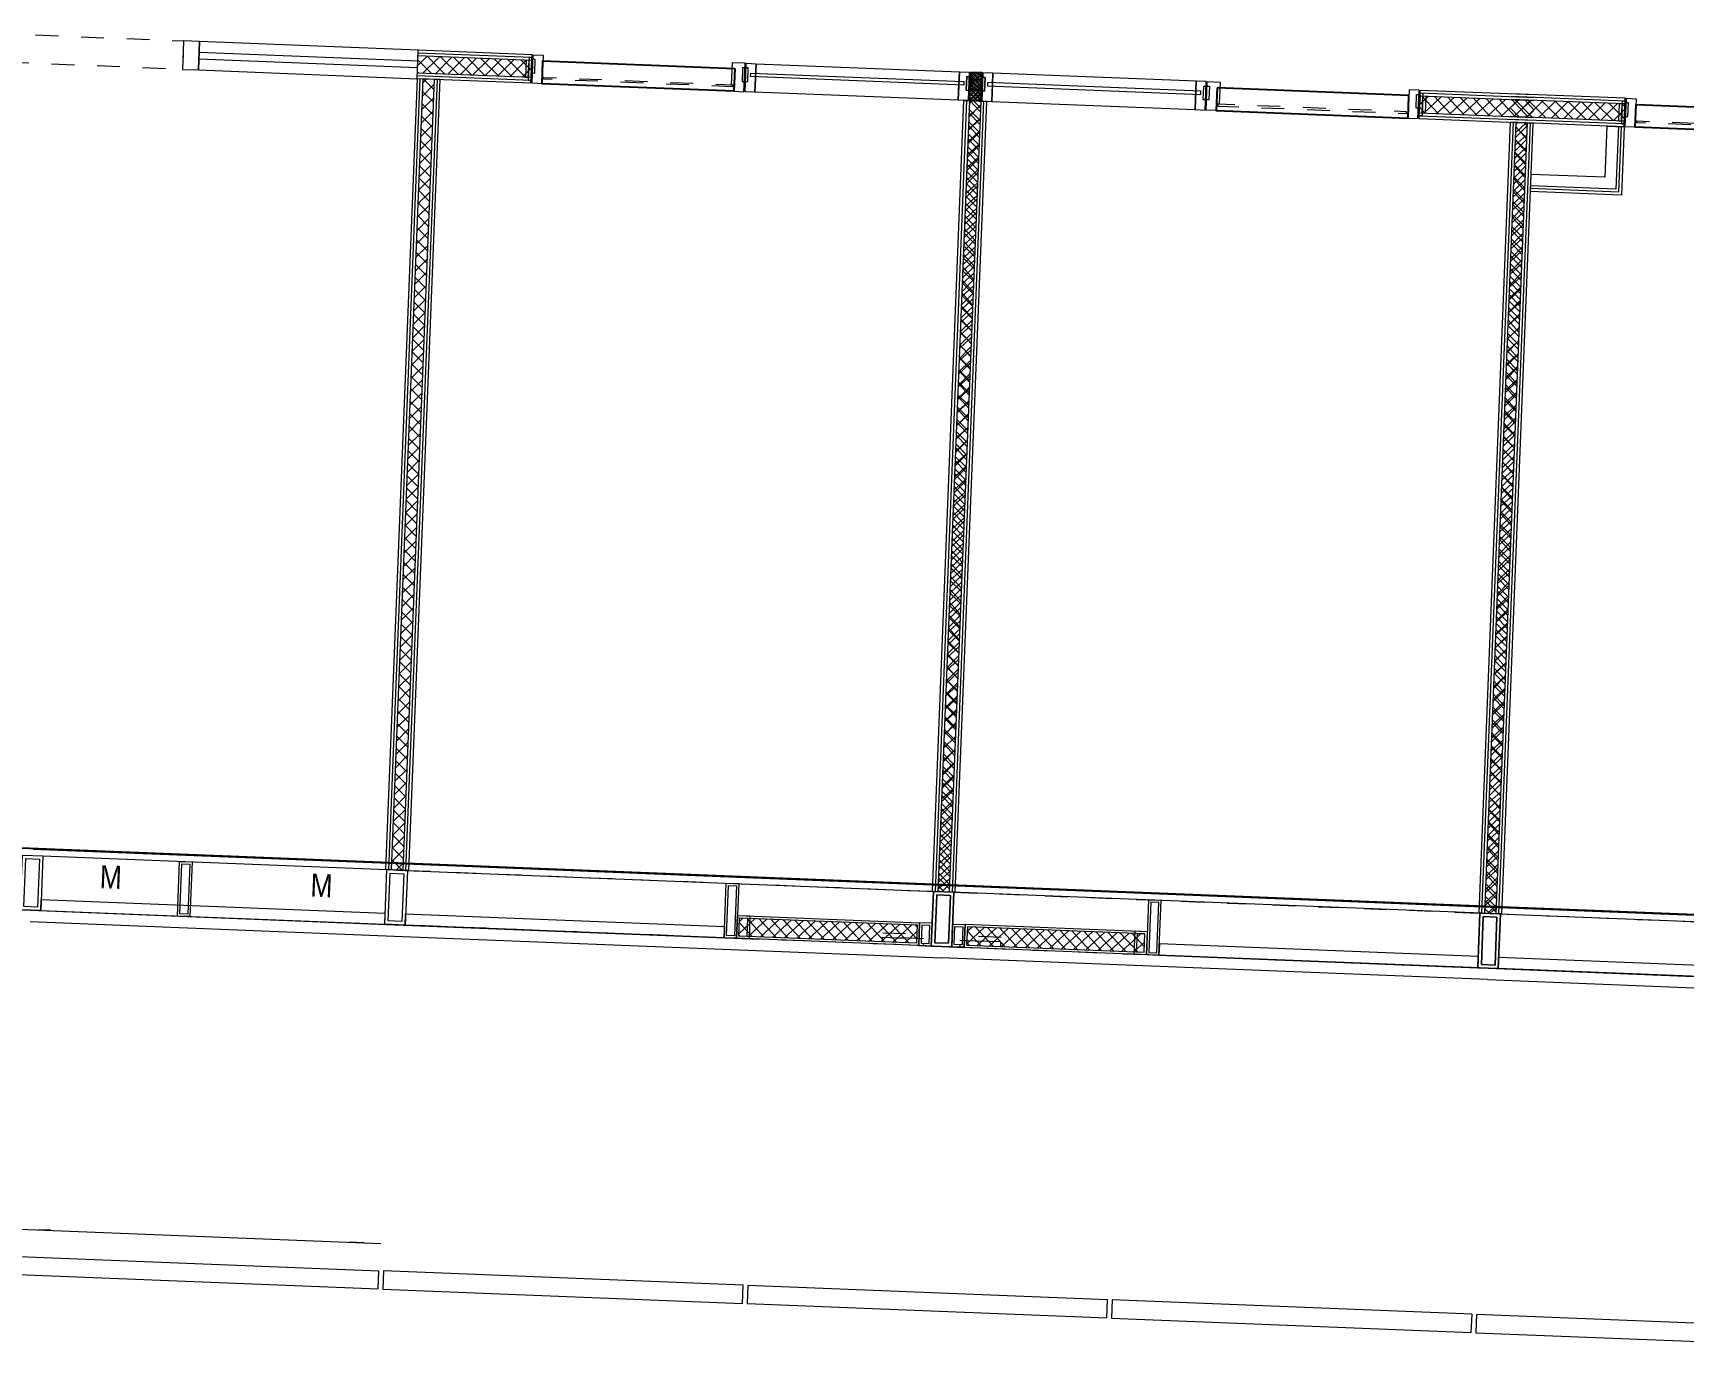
# Model space of a CAD drawing. Header units: metres. Extents: x 66528 to 66676, y 35171 to 35248.
# Drawn here: x 66616.22 to 66623.46, y 35198.4 to 35204.17 of the extents above; entities that cross this region are included whole.
import ezdxf

# ---------------------------------------------------------------- set-up
doc = ezdxf.new("R2010")
doc.units = ezdxf.units.M
doc.header["$LTSCALE"] = 0.00254
for name, pattern in [('Ohne Titel-20', [0.39368, 0.1388888888888889, -0.2547911111111111]), ('Ohne Titel-22', [0.78736, 0.39368, -0.39368]), ('Ohne Titel-23', [0.19685039370078738, 0.1377952755905512, -0.0590551181102362])]:
    doc.linetypes.add(name, pattern=pattern)
for name, color, linetype, lineweight in [('AUSBAU - Darstellungen - Fassade', 7, 'Continuous', 13), ('AUSBAU - Darstellungen - Trockenbau', 7, 'Continuous', 13), ('AUSBAU - Darstellungen - Wände - Mauerwerk', 7, 'Continuous', 25), ('AUSBAU - Objekte - Türen', 7, 'Continuous', 13), ('ROHBAU - Darstellungen - Decken', 150, 'Continuous', 25)]:
    doc.layers.add(name, color=color, linetype=linetype, lineweight=lineweight)
doc.styles.add('Arial Narrow', font='ARIALN.TTF')
pattern_1 = [(-45, (-34821.134290238, 66593.29968317233), (-0.0282842712474619, -0.0282842712474619), []), (-135, (-34821.28396117334, 66593.15001223699), (-0.0284226963337624, 0.0281451653595912), [])]
pattern_2 = [(45, (-66593.29968317233, -34821.13429023799), (0.0282842712474619, -0.0282842712474619), []), (-45.00000000000001, (-66593.15001223699, -34821.28396117334), (-0.0281451653595912, -0.0284226963337624), [])]

# ---------------------------------------------------------------- blocks, each defined once
blk = doc.blocks.new('Gruppe-88-1')
at = {"layer": 'AUSBAU - Objekte - Türen', "flags": 128}
for points in [[(66616.00863139919, 35204.16970580092), (66616.00366030367, 35204.04480468719), (66616.07360492734, 35204.04202087368), (66616.07857602289, 35204.16692198742)], [(66616.87794315073, 35204.13510697596), (66616.87297205516, 35204.01020586223), (66616.94291667886, 35204.00742204873), (66616.94788777438, 35204.13232316245)]]:
    blk.add_lwpolyline(points, close=True, dxfattribs=at)
at = {"layer": 'AUSBAU - Objekte - Türen', "color": 253, "linetype": 'Ohne Titel-22', "flags": 128}
blk.add_lwpolyline([(66616.87794315073, 35204.13510697596), (66616.87297205516, 35204.01020586221), (66616.07360492734, 35204.04202087368), (66616.07857602289, 35204.16692198742)], close=True, dxfattribs=at)
blk = doc.blocks.new('Fassade_BTS_1.60m_Balkon (2D)')
at = {"layer": 'AUSBAU - Darstellungen - Fassade', "linetype": 'Ohne Titel-22'}
blk.add_line((-0.755, 0), (0.755, 0), dxfattribs=at)
at = {"layer": 'AUSBAU - Darstellungen - Fassade', "lineweight": 5, "flags": 128}
blk.add_lwpolyline([(-0.7900004933997989, -1.760003731712698), (-0.7900004933997989, -1.840003731712698), (0.7899995066002012, -1.840003731712698), (0.7899995066002012, -1.760003731712698)], close=True, dxfattribs=at)
blk = doc.blocks.new('Pfosten ab 1.OG (2D)')
at = {"layer": 'AUSBAU - Darstellungen - Fassade', "flags": 128}
for points in [[(-0.045, 0.1199999999997676), (0.045, 0.1199999999997676), (0.045, -0.1199999999997676), (-0.045, -0.1199999999997676)], [(-0.03, 0.1049999999997676), (0.03, 0.1049999999997676), (0.03, -0.1049999999997676), (-0.03, -0.1049999999997676)]]:
    blk.add_lwpolyline(points, close=True, dxfattribs=at)
blk = doc.blocks.new('Fassade_BTS_2.40m_Flügel 0.8m (2D)')
at = {"layer": 'AUSBAU - Darstellungen - Fassade', "linetype": 'Continuous', "lineweight": 5}
h = blk.add_hatch(dxfattribs=at)
h.set_pattern_fill('DÄMMUNG GRAU', color=251, style=0, pattern_type=2)
h.set_pattern_definition([(45, (0, 0), (0.0264583333333318, -0.0264583333333364), []), (-45, (0.0748354676755763, -0.0748354676755763), (-0.0263285232311339, -0.0265881434355389), [])])
h.paths.add_polyline_path([(1.509999999999999, 0.09), (2.29, 0.09), (2.29, 0.01), (1.509999999999999, 0.01)])
at = {"layer": 'AUSBAU - Darstellungen - Fassade', "linetype": 'Continuous'}
for p, q in [((0, 0.24), (2.399999999999999, 0.24)), ((2.299999999999999, 0), (2.299999999999999, 0.1)), ((2.299999999999999, 0), (2.299999999999999, 0.1)), ((0, -0.05), (2.399999999999999, -0.05))]:
    blk.add_line(p, q, dxfattribs=at)
at = {"layer": 'AUSBAU - Darstellungen - Fassade'}
blk.add_line((0, 0), (1.6, 0), dxfattribs=at)
blk.add_line((0, 0), (1.6, 0), dxfattribs=at)
at = {"layer": 'AUSBAU - Darstellungen - Fassade', "flags": 128}
for points in [[(1.445, 0.24), (1.5, 0.24), (1.5, 0), (1.445, 0)], [(1.455, 0.23), (1.49, 0.23), (1.49, 0.01), (1.455, 0.01)], [(1.5, 0.1), (2.299999999999999, 0.1), (2.299999999999999, 0), (1.5, 0)], [(1.5, 0.1), (1.554999999999999, 0.1), (1.554999999999999, 0), (1.5, 0)], [(1.509999999999999, 0.09), (2.29, 0.09), (2.29, 0.01), (1.509999999999999, 0.01)], [(1.509999999999999, 0.09), (1.544999999999999, 0.09), (1.544999999999999, 0.01), (1.509999999999999, 0.01)], [(2.354999999999999, 0.1), (2.299999999999999, 0.1), (2.299999999999999, 0), (2.354999999999999, 0)], [(2.345, 0.09), (2.31, 0.09), (2.31, 0.01), (2.345, 0.01)], [(0.045, 0.05), (1.445, 0.05), (1.445, 0), (0.045, 0)]]:
    blk.add_lwpolyline(points, close=True, dxfattribs=at)
at = {"layer": 'AUSBAU - Darstellungen - Fassade', "color": 254, "linetype": 'Ohne Titel-23', "flags": 128}
for points in [[(2.140000018209219, 0.0499952763542533), (2.320000018209218, 0.0499952763542533), (2.320000018209218, 0.0299952763542533), (2.140000018209219, 0.0299952763542533)], [(2.140000018209219, 0.0299952763542533), (2.320000018209218, 0.0299952763542533), (2.320000018209218, -7.0065259933e-06), (2.140000018209219, -7.0065259933e-06)]]:
    blk.add_lwpolyline(points, close=True, dxfattribs=at)
at = {"layer": 'AUSBAU - Darstellungen - Fassade', "color": 7}
for p in [(0, 0.12), (2.399999999999999, 0.12)]:
    blk.add_blockref('Pfosten ab 1.OG (2D)', p, dxfattribs=at)
blk = doc.blocks.new('Fassade_BTS_1.60m (2D)')
at = {"layer": 'AUSBAU - Darstellungen - Fassade', "linetype": 'Continuous'}
for p, q in [((0.045, 0.24), (1.554999999999999, 0.24)), ((0, -0.05), (1.6, -0.0499999999997676))]:
    blk.add_line(p, q, dxfattribs=at)
at = {"layer": 'AUSBAU - Darstellungen - Fassade'}
for p, q in [((0, 0), (1.6, 0)), ((0.045, 0.0490000000002324), (1.554999999999999, 0.0490000000002324)), ((0.045, 2.324e-13), (0.045, 0.0490000000002324)), ((0.045, 0.049), (1.554999999999999, 0.049)), ((0.045, 2.324e-13), (1.554999999999999, 2.324e-13)), ((1.554999999999999, 2.324e-13), (1.554999999999999, 0.0490000000002324)), ((0.0099995065999683, -1.520003731711571), (1.589999506599968, -1.520003731711571)), ((0.0099995065999683, -1.600003731711571), (0.0099995065999683, -1.520003731711571)), ((1.589999506599968, -1.600003731711571), (1.589999506599968, -1.520003731711571)), ((0.0099995065999683, -1.600003731711571), (1.589999506599968, -1.600003731711571))]:
    blk.add_line(p, q, dxfattribs=at)
at = {"layer": 'AUSBAU - Darstellungen - Fassade', "lineweight": 18}
blk.add_line((0.0064998854059727, -1.400003822710991), (1.593499856462559, -1.400003822711062), dxfattribs=at)
at = {"layer": 'AUSBAU - Darstellungen - Fassade', "lineweight": 5}
for p, q in [((0.1449999810515437, -1.400003822710998), (0.0903844499279512, -1.400003822847029)), ((1.520000058872392, -1.400003822710998), (1.455000059075769, -1.400003822711056))]:
    blk.add_line(p, q, dxfattribs=at)
at = {"layer": 'AUSBAU - Darstellungen - Fassade', "color": 7}
for p in [(0, 0.12), (1.6, 0.12)]:
    blk.add_blockref('Pfosten ab 1.OG (2D)', p, dxfattribs=at)
blk = doc.blocks.new('Aussparung_1.60m')
at = {"layer": 'ROHBAU - Darstellungen - Decken', "linetype": 'Continuous'}
blk.add_line((0, 0.2699999999997677), (1.6, 0.2699999999997677), dxfattribs=at)
blk = doc.blocks.new('Glastür - Einzelbüro-2')
at = {"layer": 'AUSBAU - Objekte - Türen', "flags": 128}
for points in [[(0, 0), (0, 0.125), (0.0436999999999826, 0.125), (0.0436999999999826, 0.0519999999999709), (0.0436999999999826, 0)], [(0.9300000000000292, 0.125), (0.8736000000000641, 0.125), (0.8736000000000494, 0.0280000000000582), (0.8863000000000321, 0.0280000000000582), (0.8863000000000466, 5.82e-14), (0.9300000000000292, 5.82e-14)]]:
    blk.add_lwpolyline(points, close=True, dxfattribs=at)
at = {"layer": 'AUSBAU - Objekte - Türen', "color": 255, "linetype": 'Continuous', "lineweight": 25, "flags": 128}
blk.add_lwpolyline([(0.8863000000000466, 0.1000000000000582), (0.8863000000000466, 5.82e-14), (0.0436999999999826, 0), (0.0436999999999826, 0.1)], close=True, dxfattribs=at)
at = {"layer": 'AUSBAU - Objekte - Türen', "linetype": 'Ohne Titel-20', "flags": 128}
blk.add_lwpolyline([(0.8799500000000406, 0.0280000000000582), (0.8799500000000406, 0.0200000000000582), (0.0507760475123068, 0.02), (0.0507760475123068, 0.028)], close=True, dxfattribs=at)
blk = doc.blocks.new('QHohlprofil DIN59410')
at = {"layer": 'AUSBAU - Objekte - Türen', "flags": 128}
for points in [[(-0.025, 0.02, -0.4142135623730951), (-0.02, 0.025), (0.02, 0.025, -0.4142135623730951), (0.025, 0.02), (0.025, -0.02, -0.4142135623730951), (0.02, -0.025), (-0.02, -0.025, -0.4142135623730951), (-0.025, -0.02)], [(-0.021, 0.018, -0.4142135623730951), (-0.018, 0.021), (0.018, 0.021, -0.4142135623730951), (0.021, 0.018), (0.021, -0.018, -0.4142135623730951), (0.018, -0.021), (-0.018, -0.021, -0.4142135623730951), (-0.021, -0.018)]]:
    blk.add_lwpolyline(points, format="xyb", close=True, dxfattribs=at)

msp = doc.modelspace()

# ---------------------------------------------------------------- hatches: boundary and pattern name
at = {"layer": 'AUSBAU - Darstellungen - Wände - Mauerwerk', "linetype": 'Continuous', "lineweight": 5}
h = msp.add_hatch(dxfattribs=at)
h.set_pattern_fill('MF_IN WAND', color=253, style=0, pattern_type=2)
h.set_pattern_definition(pattern_2)
h.paths.add_polyline_path([(66618.40573846933, 35204.04928054755), (66618.402755812, 35203.97433987932), (66617.90315135711, 35203.99422426149), (66617.90613401444, 35204.06916492972)])
h = msp.add_hatch(dxfattribs=at)
h.set_pattern_fill('MF_IN WAND', color=253, angle=-90, style=0, pattern_type=2)
h.set_pattern_definition(pattern_1)
h.paths.add_polyline_path([(66617.92713736075, 35203.96824981963), (66617.97709780624, 35203.96626138141), (66617.83900077213, 35200.4965084422), (66617.78904032664, 35200.49849688042)])
h = msp.add_hatch(dxfattribs=at)
h.set_pattern_fill('MF_IN WAND', color=253, angle=-90.00000000000004, style=0, pattern_type=2)
h.set_pattern_definition([(-45.00000000000002, (-34821.13429023796, 66593.29968317236), (-0.0282842712474619, -0.0282842712474619), []), (-135, (-34821.28396117331, 66593.150012237), (-0.0284226963337624, 0.0281451653595912), [])])
h.paths.add_polyline_path([(66620.32523874422, 35203.87280478526), (66620.37519918972, 35203.87081634704), (66620.2371021556, 35200.40106340783), (66620.18714171012, 35200.40305184604)])
h = msp.add_hatch(dxfattribs=at)
h.set_pattern_fill('MF_IN WAND', color=253, angle=-92.27918339707217, style=0, pattern_type=2)
h.set_pattern_definition([(312.7208166029279, (34474.95812872682, 103125.8239078441), (-0.02938672635438338, -0.02713706531982759), []), (222.7208166029279, (34474.80262396653, 103125.6803075401), (-0.02728091296866677, 0.02925323550645351), [])])
h.paths.add_polyline_path([(66620.37519918972, 35203.87081634704), (66620.32523874422, 35203.87280478526), (66620.18714171012, 35200.40305184604), (66620.2371021556, 35200.40106340783)])
h = msp.add_hatch(dxfattribs=at)
h.set_pattern_fill('MF_IN WAND', color=253, angle=-2.279183397072126, style=0, pattern_type=2)
h.set_pattern_definition([(42.72081660292788, (-1305.199338507504, 3055.157658822318), (0.02713706531982759, -0.02938672635438338), []), (312.7208166029279, (-1305.055738203519, 3055.002154062022), (-0.02925323550645351, -0.02728091296866677), [])])
h.paths.add_polyline_path([(66622.30265321747, 35203.8941823667), (66622.29967056015, 35203.81924169846), (66622.79927501504, 35203.7993573163), (66622.80225767236, 35203.87429798453)])
h = msp.add_hatch(dxfattribs=at)
h.set_pattern_fill('MF_IN WAND', color=253, style=0, pattern_type=2)
h.set_pattern_definition(pattern_2)
h.paths.add_polyline_path([(66623.20194123627, 35203.8583904788), (66623.19895857894, 35203.78344981057), (66622.69935412405, 35203.80333419273), (66622.70233678138, 35203.87827486096)])
h = msp.add_hatch(dxfattribs=at)
h.set_pattern_fill('MF_IN WAND', color=253, angle=-90, style=0, pattern_type=2)
h.set_pattern_definition(pattern_1)
h.paths.add_polyline_path([(66622.72334012769, 35203.77735975088), (66622.77330057319, 35203.77537131266), (66622.63520353907, 35200.30561837344), (66622.58524309358, 35200.30760681166)])
h = msp.add_hatch(dxfattribs=at)
h.set_pattern_fill('MF_IN WAND', color=253, angle=-92.27918339707213, style=0, pattern_type=2)
h.set_pattern_definition([(312.7208166029279, (34474.95812872678, 103125.823907844), (-0.02938672635438338, -0.02713706531982759), []), (222.7208166029279, (34474.80262396649, 103125.6803075401), (-0.02728091296866677, 0.02925323550645351), [])])
h.paths.add_polyline_path([(66622.77330057319, 35203.77537131267), (66622.72334012769, 35203.77735975089), (66622.58524309359, 35200.30760681167), (66622.63520353907, 35200.30561837345)])
at = {"layer": 'AUSBAU - Objekte - Türen', "linetype": 'Continuous', "lineweight": 5}
h = msp.add_hatch(dxfattribs=at)
h.set_pattern_fill('DÄMMUNG GRAU-2', color=8, style=0, pattern_type=2)
h.set_pattern_definition([(45, (0, 0), (0.009921875, -0.0088194444454712), [])])
h.paths.add_polyline_path([(66620.32928899603, 35203.92424007149), (66620.32728817515, 35203.92431970467), (66620.32523786987, 35203.87280482006), (66620.37519831536, 35203.87081638184), (66620.37724862064, 35203.92233126645), (66620.37525020282, 35203.92241080398), (66620.37809145555, 35203.99379861527), (66620.33213024876, 35203.99562788279)])
h = msp.add_hatch(dxfattribs=at)
h.set_pattern_fill('DÄMMUNG GRAU-2-1', color=251, style=0, pattern_type=2)
h.set_pattern_definition([(-45, (0.0353553390593274, -0.0353553390593274), (-0.0088970057229139, -0.0109467442724659), [])])
h.paths.add_polyline_path([(66620.32928899603, 35203.92424007149), (66620.32728817515, 35203.92431970467), (66620.32523786987, 35203.87280482006), (66620.37519831536, 35203.87081638184), (66620.37724862064, 35203.92233126645), (66620.37525020282, 35203.92241080398), (66620.37809145555, 35203.99379861527), (66620.33213024876, 35203.99562788279)])
h = msp.add_hatch(dxfattribs=at)
h.set_pattern_fill('DÄMMUNG GRAU-2', color=8, angle=-2.279183397072126, style=0, pattern_type=2)
h.set_pattern_definition([(42.72081660292788, (66620.2125196205, 35200.41204971603), (0.009563287494117443, -0.009207048177740505), [])])
h.paths.add_polyline_path([(66620.37524954847, 35203.92241083002), (66620.37725036935, 35203.92233119685), (66620.37520006407, 35203.87081631224), (66620.32523961859, 35203.87280475046), (66620.32728992387, 35203.92431963507), (66620.32928834169, 35203.92424009754), (66620.3321295944, 35203.99562790884), (66620.3780908012, 35203.99379864132)])
h = msp.add_hatch(dxfattribs=at)
h.set_pattern_fill('DÄMMUNG GRAU-2-1', color=251, angle=-2.279183397072126, style=0, pattern_type=2)
h.set_pattern_definition([(312.7208166029279, (66620.24644095215, 35200.37531630809), (-0.009325305881773398, -0.0105842614863622), [])])
h.paths.add_polyline_path([(66620.37524954847, 35203.92241083002), (66620.37725036935, 35203.92233119685), (66620.37520006407, 35203.87081631224), (66620.32523961859, 35203.87280475046), (66620.32728992387, 35203.92431963507), (66620.32928834169, 35203.92424009754), (66620.3321295944, 35203.99562790884), (66620.3780908012, 35203.99379864132)])

# ---------------------------------------------------------------- linework, layer by layer
at = {"layer": 'AUSBAU - Darstellungen - Fassade'}
msp.add_line((66615.9566577044, 35200.33127384416), (66617.80447742551, 35200.25772718526), dxfattribs=at)
at = {"layer": 'AUSBAU - Darstellungen - Fassade', "flags": 128}
for points in [[(66616.86027841175, 35200.53551917774), (66616.91523489733, 35200.53333178384), (66616.90568990586, 35200.29352166493), (66616.85073342027, 35200.29570905882)], [(66616.86987279207, 35200.52512938147), (66616.90484510107, 35200.52373740354), (66616.89609552555, 35200.3039114612), (66616.86112321653, 35200.30530343913)]]:
    msp.add_lwpolyline(points, close=True, dxfattribs=at)
at = {"layer": 'AUSBAU - Darstellungen - Trockenbau', "color": 7, "linetype": 'Continuous', "lineweight": 13}
for p, q in [((66623.12302369159, 35203.76145224517), (66623.11407571963, 35203.53663024047)), ((66623.12302369159, 35203.76145224517), (66623.19796435982, 35203.75846958784)), ((66623.19796435982, 35203.75846958784), (66623.18603373054, 35203.45870691491)), ((66622.78933282394, 35203.54955508884), (66622.78635016661, 35203.47461442062)), ((66623.11407571963, 35203.53663024047), (66622.78933282394, 35203.54955508884)), ((66623.18603373054, 35203.45870691491), (66622.78635016661, 35203.47461442062))]:
    msp.add_line(p, q, dxfattribs=at)
at = {"layer": 'AUSBAU - Darstellungen - Trockenbau', "color": 7, "linetype": 'Continuous', "lineweight": 5}
for p, q in [((66623.17298413707, 35203.75946380693), (66623.1620477269, 35203.48468135676)), ((66623.17298413707, 35203.75946380693), (66623.1620477269, 35203.48468135676)), ((66623.18547424844, 35203.75896669739), (66623.17404072871, 35203.47169413583)), ((66623.18547424844, 35203.75896669739), (66623.17404072871, 35203.47169413583)), ((66623.17404072871, 35203.47169413584), (66622.78684727619, 35203.48710453199)), ((66623.17404072871, 35203.47169413584), (66622.78684727619, 35203.48710453199)), ((66623.1620477269, 35203.48468135676), (66622.78734438574, 35203.49959464336)), ((66623.1620477269, 35203.48468135676), (66622.78734438574, 35203.49959464336))]:
    msp.add_line(p, q, dxfattribs=at)
at = {"layer": 'AUSBAU - Darstellungen - Wände - Mauerwerk', "color": 7, "linetype": 'Continuous', "lineweight": 5}
for p, q in [((66618.40623557888, 35204.06177065893), (66617.90663112399, 35204.08165504109)), ((66618.40623557888, 35204.06177065893), (66617.90663112399, 35204.08165504109)), ((66618.40573846933, 35204.04928054755), (66617.90613401444, 35204.06916492972)), ((66618.40573846933, 35204.04928054755), (66617.90613401444, 35204.06916492972)), ((66617.91464724937, 35203.96874692919), (66617.77655021528, 35200.49899398998)), ((66617.91464724937, 35203.96874692919), (66617.77655021528, 35200.49899398998)), ((66617.92713736075, 35203.96824981963), (66617.78904032664, 35200.49849688042)), ((66617.92713736075, 35203.96824981963), (66617.78904032664, 35200.49849688042)), ((66617.97709780624, 35203.96626138141), (66617.83900077213, 35200.4965084422)), ((66617.97709780624, 35203.96626138141), (66617.83900077213, 35200.4965084422)), ((66617.98958791762, 35203.96576427187), (66617.8514908835, 35200.49601133265)), ((66617.98958791762, 35203.96576427187), (66617.8514908835, 35200.49601133265)), ((66618.40225870245, 35203.96184976795), (66617.90265424756, 35203.98173415011)), ((66618.40225870245, 35203.96184976795), (66617.90265424756, 35203.98173415011)), ((66618.402755812, 35203.97433987932), (66617.90315135711, 35203.99422426149)), ((66618.402755812, 35203.97433987932), (66617.90315135711, 35203.99422426149)), ((66620.31274863284, 35203.87330189481), (66620.17465159875, 35200.4035489556)), ((66620.31274863284, 35203.87330189481), (66620.17465159875, 35200.4035489556)), ((66620.31274863284, 35203.87330189481), (66620.17465159875, 35200.4035489556)), ((66620.31274863284, 35203.87330189481), (66620.17465159875, 35200.4035489556)), ((66620.32523874422, 35203.87280478526), (66620.18714171012, 35200.40305184604)), ((66620.32523874422, 35203.87280478526), (66620.18714171012, 35200.40305184604)), ((66620.32523874422, 35203.87280478526), (66620.18714171012, 35200.40305184604)), ((66620.32523874422, 35203.87280478526), (66620.18714171012, 35200.40305184604)), ((66620.37519918972, 35203.87081634704), (66620.2371021556, 35200.40106340783)), ((66620.37519918972, 35203.87081634704), (66620.2371021556, 35200.40106340783)), ((66620.37519918972, 35203.87081634704), (66620.2371021556, 35200.40106340783)), ((66620.37519918972, 35203.87081634704), (66620.2371021556, 35200.40106340783)), ((66620.38768930109, 35203.87031923748), (66620.24959226698, 35200.40056629827)), ((66620.38768930109, 35203.87031923748), (66620.24959226698, 35200.40056629827)), ((66620.38768930109, 35203.87031923748), (66620.24959226698, 35200.40056629827)), ((66620.38768930109, 35203.87031923748), (66620.24959226698, 35200.40056629827)), ((66622.30265321747, 35203.8941823667), (66622.80225767236, 35203.87429798453)), ((66622.30265321747, 35203.8941823667), (66622.80225767236, 35203.87429798453)), ((66622.30315032703, 35203.90667247807), (66622.80275478192, 35203.88678809591)), ((66622.30315032703, 35203.90667247807), (66622.80275478192, 35203.88678809591)), ((66623.20194123627, 35203.8583904788), (66622.70233678138, 35203.87827486096)), ((66623.20194123627, 35203.8583904788), (66622.70233678138, 35203.87827486096)), ((66623.20243834582, 35203.87088059017), (66622.70283389093, 35203.89076497233)), ((66623.20243834582, 35203.87088059017), (66622.70283389093, 35203.89076497233)), ((66622.29917345059, 35203.80675158709), (66622.79877790548, 35203.78686720493)), ((66622.29917345059, 35203.80675158709), (66622.79877790548, 35203.78686720493)), ((66622.29967056015, 35203.81924169846), (66622.79927501504, 35203.7993573163)), ((66622.29967056015, 35203.81924169846), (66622.79927501504, 35203.7993573163)), ((66623.19895857894, 35203.78344981057), (66622.69935412405, 35203.80333419273)), ((66623.19895857894, 35203.78344981057), (66622.69935412405, 35203.80333419273)), ((66622.71085001632, 35203.77785686043), (66622.57275298222, 35200.30810392122)), ((66622.71085001632, 35203.77785686043), (66622.57275298222, 35200.30810392122)), ((66622.71085001633, 35203.77785686044), (66622.57275298222, 35200.30810392123)), ((66622.71085001633, 35203.77785686044), (66622.57275298222, 35200.30810392123)), ((66622.72334012769, 35203.77735975088), (66622.58524309358, 35200.30760681166)), ((66622.72334012769, 35203.77735975088), (66622.58524309358, 35200.30760681166)), ((66622.72334012769, 35203.77735975089), (66622.58524309359, 35200.30760681167)), ((66622.72334012769, 35203.77735975089), (66622.58524309359, 35200.30760681167)), ((66622.77330057319, 35203.77537131266), (66622.63520353907, 35200.30561837344)), ((66622.77330057319, 35203.77537131266), (66622.63520353907, 35200.30561837344)), ((66622.77330057319, 35203.77537131267), (66622.63520353907, 35200.30561837345)), ((66622.77330057319, 35203.77537131267), (66622.63520353907, 35200.30561837345)), ((66622.78579068456, 35203.77487420311), (66622.64769365045, 35200.3051212639)), ((66622.78579068456, 35203.77487420311), (66622.64769365045, 35200.3051212639)), ((66622.78579068456, 35203.77487420311), (66622.64769365045, 35200.3051212639)), ((66622.78579068456, 35203.77487420311), (66622.64769365045, 35200.3051212639)), ((66623.1984614694, 35203.77095969919), (66622.6988570145, 35203.79084408136)), ((66623.1984614694, 35203.77095969919), (66622.6988570145, 35203.79084408136))]:
    msp.add_line(p, q, dxfattribs=at)
at = {"layer": 'AUSBAU - Darstellungen - Wände - Mauerwerk', "color": 7, "linetype": 'Continuous', "lineweight": 13}
for p, q in [((66618.40673268844, 35204.0742607703), (66617.90712823355, 35204.09414515246)), ((66618.4017615929, 35203.94935965657), (66618.40673268844, 35204.0742607703)), ((66617.90215713801, 35203.96924403874), (66617.7640601039, 35200.49949109953)), ((66618.00207802899, 35203.96526716231), (66617.86398099488, 35200.4955142231)), ((66618.00207802899, 35203.96526716231), (66617.90215713801, 35203.96924403874)), ((66618.4017615929, 35203.94935965657), (66617.902157138, 35203.96924403874)), ((66620.30025852149, 35203.87379900437), (66620.16216148737, 35200.40404606515)), ((66620.30025852149, 35203.87379900437), (66620.16216148737, 35200.40404606515)), ((66620.40017941246, 35203.86982212793), (66620.26208237835, 35200.40006918872)), ((66620.40017941246, 35203.86982212793), (66620.26208237835, 35200.40006918872)), ((66620.40017941246, 35203.86982212793), (66620.30025852149, 35203.87379900437)), ((66620.30025852149, 35203.87379900437), (66620.40017941246, 35203.86982212793)), ((66622.29867634104, 35203.79426147572), (66622.30364743658, 35203.91916258944)), ((66622.30364743658, 35203.91916258944), (66622.80325189147, 35203.89927820728)), ((66623.20293545538, 35203.88337070154), (66622.70333100049, 35203.90325508371)), ((66623.19796435985, 35203.75846958782), (66623.20293545538, 35203.88337070154)), ((66622.29867634104, 35203.79426147572), (66622.79828079593, 35203.77437709356)), ((66622.69835990496, 35203.77835396999), (66622.56026287084, 35200.30860103077)), ((66622.69835990496, 35203.77835397), (66622.56026287084, 35200.30860103078)), ((66622.79828079593, 35203.77437709356), (66622.66018376182, 35200.30462415434)), ((66622.79828079593, 35203.77437709356), (66622.66018376182, 35200.30462415435)), ((66622.79828079593, 35203.77437709356), (66622.69835990496, 35203.77835396999)), ((66623.19796435985, 35203.75846958782), (66622.69835990494, 35203.77835396998)), ((66622.69835990496, 35203.77835397), (66622.79828079593, 35203.77437709356)), ((66617.86398099488, 35200.4955142231), (66617.7640601039, 35200.49949109953)), ((66622.66018376182, 35200.30462415434), (66622.56026287084, 35200.30860103077)), ((66622.56026287084, 35200.30860103078), (66622.66018376182, 35200.30462415435))]:
    msp.add_line(p, q, dxfattribs=at)
at = {"layer": 'AUSBAU - Darstellungen - Wände - Mauerwerk', "color": 253, "linetype": 'Ohne Titel-22', "lineweight": 13}
for p, q in [((66620.20257742942, 35200.16224748859), (66617.80447604595, 35200.25769252297)), ((66620.20257742942, 35200.16224748859), (66622.60067881289, 35200.06680245422)), ((66624.99878019636, 35199.97135741983), (66622.60067881289, 35200.06680245421))]:
    msp.add_line(p, q, dxfattribs=at)
at = {"layer": 'AUSBAU - Objekte - Türen', "linetype": 'Continuous'}
for p, q in [((66617.90523929452, 35204.04668229971), (66616.94599875809, 35204.08486073924)), ((66617.9040462316, 35204.01670603241), (66616.94480569518, 35204.05488447194))]:
    msp.add_line(p, q, dxfattribs=at)
at = {"layer": 'AUSBAU - Objekte - Türen', "linetype": 'Continuous', "flags": 128}
msp.add_lwpolyline([(66616.94291664168, 35204.0074223707), (66617.90215718337, 35203.96924406286), (66617.90712823354, 35204.09414515246), (66616.94788777438, 35204.13232316245)], close=True, dxfattribs=at)
at = {"layer": 'AUSBAU - Objekte - Türen', "flags": 128}
for points in [[(66618.38075824658, 35204.05027476666), (66618.37777558927, 35203.97533409843), (66618.39026570064, 35203.97483698888), (66618.39324835796, 35204.04977765711)], [(66618.39374546752, 35204.06226776848), (66618.38976859108, 35203.9623468775), (66618.40225870245, 35203.96184976795), (66618.40623557889, 35204.06177065893)], [(66619.38965449299, 35204.03514023684), (66619.38468339745, 35203.91023912311), (66619.3410179681, 35203.91197701811), (66619.34392108789, 35203.98491926853), (66619.34598906363, 35204.03687813184)], [(66619.36613152701, 35203.9935408254), (66620.30168994293, 35203.95630536664), (66620.30109341147, 35203.941317233), (66619.36553499555, 35203.97855269175)], [(66620.32521290892, 35203.99790477808), (66620.32024181337, 35203.87300366435), (66620.27657638401, 35203.87474155935), (66620.27947950382, 35203.94768380977), (66620.28154747956, 35203.99964267308)], [(66620.32521465763, 35203.99790470848), (66620.32024356209, 35203.87300359475), (66620.27657813273, 35203.87474148975), (66620.27948125252, 35203.94768374017), (66620.28154922827, 35203.99964260348)], [(66620.32928899603, 35203.92424007149), (66620.32728817515, 35203.92431970467), (66620.32523786987, 35203.87280482006), (66620.37519831536, 35203.87081638184), (66620.37724862064, 35203.92233126645), (66620.37525020282, 35203.92241080398), (66620.37809145555, 35203.99379861527), (66620.33213024876, 35203.99562788279)], [(66620.37524954847, 35203.92241083002), (66620.37725036935, 35203.92233119685), (66620.37520006407, 35203.87081631224), (66620.32523961859, 35203.87280475046), (66620.32728992387, 35203.92431963507), (66620.32928834169, 35203.92424009754), (66620.3321295944, 35203.99562790884), (66620.3780908012, 35203.99379864132)], [(66620.38016875654, 35203.99571752161), (66620.33021071412, 35203.99770586418), (66620.3294151812, 35203.97771772544), (66620.33141359902, 35203.97763818792), (66620.3321295944, 35203.99562790884), (66620.3780908012, 35203.99379864132), (66620.37737480582, 35203.9758089204), (66620.37937322364, 35203.97572938287)], [(66620.33021136848, 35203.99770583814), (66620.3801694109, 35203.99571749556), (66620.37937387798, 35203.97572935683), (66620.37737546016, 35203.97580889436), (66620.37809145555, 35203.99379861527), (66620.33213024876, 35203.99562788279), (66620.33141425338, 35203.97763816187), (66620.32941583556, 35203.9777176994)], [(66620.38516546739, 35203.99551865127), (66620.38019437186, 35203.87061753754), (66620.42385980122, 35203.86887964254), (66620.42676292101, 35203.94182189296), (66620.42883089675, 35203.99378075627)], [(66620.3851672161, 35203.99551858167), (66620.38019612056, 35203.87061746794), (66620.42386154992, 35203.86887957294), (66620.42676466971, 35203.94182182335), (66620.42883264546, 35203.99378068667)], [(66621.3408680954, 35203.91494581647), (66620.40530967948, 35203.95218127524), (66620.40471314802, 35203.93719314159), (66621.34027156394, 35203.89995768283)], [(66621.32072563203, 35203.95828312291), (66621.31575453648, 35203.83338200918), (66621.35941996584, 35203.83164411418), (66621.36232308563, 35203.9045863646), (66621.36439106139, 35203.95654522791)], [(66622.31564043839, 35203.90617536852), (66622.31166356197, 35203.80625447754), (66622.29917345059, 35203.80675158709), (66622.30315032702, 35203.90667247807)], [(66622.32763344022, 35203.89318814759), (66622.32465078289, 35203.81824747936), (66622.31216067151, 35203.81874458891), (66622.31514332884, 35203.89368525714)], [(66623.18994823446, 35203.87137769972), (66623.18597135802, 35203.77145680875), (66623.1984614694, 35203.7709596992), (66623.20243834583, 35203.87088059017)], [(66623.17696101352, 35203.85938469791), (66623.17397835621, 35203.78444402968), (66623.18646846758, 35203.78394692012), (66623.1894511249, 35203.85888758835)]]:
    msp.add_lwpolyline(points, close=True, dxfattribs=at)
at = {"layer": 'AUSBAU - Objekte - Türen', "linetype": 'Continuous', "lineweight": 5, "flags": 128}
for points in [[(66618.41854069202, 35203.99372350467), (66618.42092681787, 35204.05367603926), (66618.40593868423, 35204.05427257072), (66618.40355255837, 35203.99432003614)], [(66619.35280036832, 35203.95653973607), (66619.35518649417, 35204.01649227066), (66619.33020627144, 35204.01748648977), (66619.32782014557, 35203.95753395518)], [(66619.38965449299, 35204.03514023684), (66620.28154747956, 35203.99964267308), (66620.27657638401, 35203.87474155935), (66619.38468339745, 35203.91023912311)], [(66620.31203828669, 35203.9183618272), (66620.31442441254, 35203.97831436178), (66620.3294134325, 35203.97771779505), (66620.32702730663, 35203.91776526046)], [(66620.32702905535, 35203.91776519086), (66620.3294151812, 35203.97771772544), (66620.31443102936, 35203.97831409844), (66620.3120449035, 35203.91836156385)], [(66620.37698775213, 35203.91577682224), (66620.37937387798, 35203.97572935683), (66620.39435802982, 35203.97513298384), (66620.39197190397, 35203.91518044925)], [(66620.39197852078, 35203.9151801859), (66620.39436464664, 35203.97513272049), (66620.3793756267, 35203.97572928723), (66620.37698950083, 35203.91577675264)], [(66621.32072563203, 35203.95828312291), (66620.42883264546, 35203.99378068667), (66620.42386154992, 35203.86887957294), (66621.31575453648, 35203.83338200918)], [(66621.35121643916, 35203.87700227703), (66621.35360256501, 35203.93695481162), (66621.37858278776, 35203.93596059251), (66621.37619666189, 35203.87600805792)], [(66622.28547611544, 35203.83981850843), (66622.28786224131, 35203.89977104301), (66622.30285037495, 35203.89917451155), (66622.3004642491, 35203.83922197697)], [(66623.21474345896, 35203.80283343592), (66623.21712958481, 35203.8627859705), (66623.20214145117, 35203.86338250196), (66623.19975532532, 35203.80342996738)]]:
    msp.add_lwpolyline(points, close=True, dxfattribs=at)
at = {"layer": 'ROHBAU - Darstellungen - Decken'}
msp.add_line((66670.99640650222, 35198.41080115718), (66615.91988768632, 35200.60297263366), dxfattribs=at)

# ---------------------------------------------------------------- block references
at = {"layer": 'AUSBAU - Darstellungen - Fassade', "color": 7}
for name, p, rotation in [('Fassade_BTS_1.60m (2D)', (66616.20624372567, 35200.32136122341), 357.7207), ('Aussparung_1.60m', (66616.20624372567, 35200.32136122341), 357.7207), ('Fassade_BTS_1.60m_Balkon (2D)', (66618.61388990638, 35200.46572142756), 357.7207), ('Fassade_BTS_2.40m_Flügel 0.8m (2D)', (66617.80497785183, 35200.25772794689), 357.7207), ('Aussparung_1.60m', (66617.80497785183, 35200.2577279469), 357.7207), ('Aussparung_1.60m', (66619.40371197798, 35200.19409467038), 357.7207), ('Fassade_BTS_1.60m_Balkon (2D)', (66620.21262403253, 35200.40208815107), 357.7207), ('Aussparung_1.60m', (66621.00244610412, 35200.13046139388), 357.7207), ('Fassade_BTS_1.60m_Balkon (2D)', (66621.81135815867, 35200.33845487455), 357.7207), ('Aussparung_1.60m', (66622.60118023027, 35200.06682811739), 357.7207), ('Fassade_BTS_1.60m_Balkon (2D)', (66623.41009228482, 35200.27482159805), 357.7207), ('Fassade_BTS_2.40m_Flügel 0.8m (2D)', (66622.60118023027, 35200.06682811736), 357.7207000004734)]:
    msp.add_blockref(name, p, dxfattribs=dict(at, rotation=rotation))
at = {"layer": 'AUSBAU - Darstellungen - Fassade', "color": 7, "xscale": -1, "rotation": 357.7207}
msp.add_blockref('Fassade_BTS_2.40m_Flügel 0.8m (2D)', (66622.60118023027, 35200.06682811736), dxfattribs=at)
at = {"layer": 'AUSBAU - Objekte - Türen', "color": 7}
msp.add_blockref('Gruppe-88-1', (0, 0), dxfattribs=at)
at = {"layer": 'AUSBAU - Objekte - Türen', "color": 7, "rotation": 357.7208166029279}
for p in [(66618.40675763745, 35203.94916081276), (66623.2029604044, 35203.758270744)]:
    msp.add_blockref('Glastür - Einzelbüro-2', p, dxfattribs=at)
at = {"layer": 'AUSBAU - Objekte - Türen', "xscale": -1, "rotation": 357.7208166029279}
msp.add_blockref('QHohlprofil DIN59410', (66620.35304183447, 35203.94275844334), dxfattribs=at)
at = {"layer": 'AUSBAU - Objekte - Türen', "rotation": 357.7208166029279}
msp.add_blockref('QHohlprofil DIN59410', (66620.35304358318, 35203.94275837374), dxfattribs=at)
at = {"layer": 'AUSBAU - Objekte - Türen', "color": 7, "xscale": -1, "rotation": 357.7208166029279}
msp.add_blockref('Glastür - Einzelbüro-2', (66622.2936802965, 35203.79446031954), dxfattribs=at)

# ---------------------------------------------------------------- texts
at = {"layer": 'AUSBAU - Darstellungen - Fassade', "color": 92, "char_height": 0.1010561342592593, "attachment_point": 1, "rotation": 357.720699997963, "line_spacing_factor": 0.9589485213581601, "style": 'Arial Narrow'}
for insert in [(66616.51251210396, 35200.51919429832), (66617.43692018943, 35200.48236642218)]:
    msp.add_mtext('M', dxfattribs=dict(at, insert=insert))

doc.saveas('drawing.dxf')
